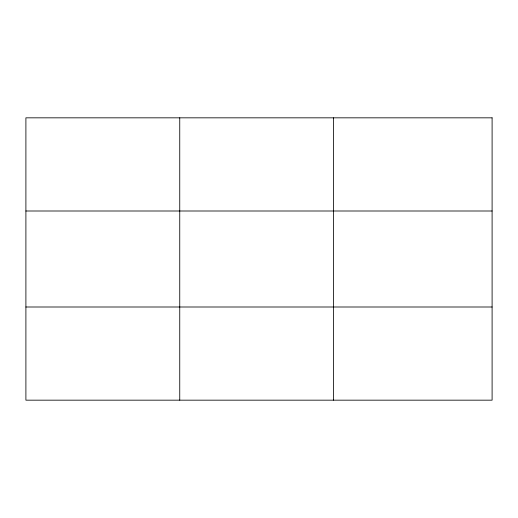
<?xml version="1.0" encoding="UTF-8"?>
<svg xmlns="http://www.w3.org/2000/svg" width="518" height="518" viewBox="0 0 518 518"><rect width="100%" height="100%" fill="white"/><g stroke="black" fill="none" stroke-linecap="round" stroke-linejoin="round"><path stroke-width="0.78" d="M179.746 117.832L179.746 400.168M333.592 117.832L333.592 400.168M25.9 211.001L492.1 211.001M25.9 306.999L492.1 306.999M492.1 117.832L492.1 400.168L25.9 400.168L25.9 117.832L492.1 117.832"/></g></svg>
